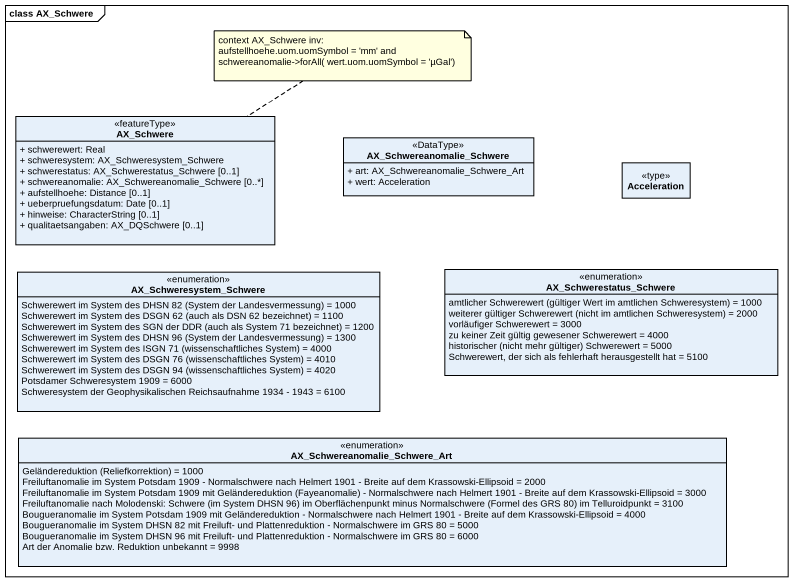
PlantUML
@startuml
mainframe class AX_Schwere
hide circle
hide empty members
skinparam classAttributeIconSize 0
class AX_Schwere <<featureType>> {
  + schwerewert: Real
  + schweresystem: AX_Schweresystem_Schwere
  + schwerestatus: AX_Schwerestatus_Schwere [0..1]
  + schwereanomalie: AX_Schwereanomalie_Schwere [0..*]
  + aufstellhoehe: Distance [0..1]
  + ueberpruefungsdatum: Date [0..1]
  + hinweise: CharacterString [0..1]
  + qualitaetsangaben: AX_DQSchwere [0..1]
}
class AX_Schwereanomalie_Schwere <<DataType>> {
  + art: AX_Schwereanomalie_Schwere_Art
  + wert: Acceleration
}
class Acceleration <<type>>
enum AX_Schweresystem_Schwere {
  {field} Schwerewert im System des DHSN 82 (System der Landesvermessung) = 1000
  {field} Schwerewert im System des DSGN 62 (auch als DSN 62 bezeichnet) = 1100
  {field} Schwerewert im System des SGN der DDR (auch als System 71 bezeichnet) = 1200
  {field} Schwerewert im System des DHSN 96 (System der Landesvermessung) = 1300
  {field} Schwerewert im System des ISGN 71 (wissenschaftliches System) = 4000
  {field} Schwerewert im System des DSGN 76 (wissenschaftliches System) = 4010
  {field} Schwerewert im System des DSGN 94 (wissenschaftliches System) = 4020
  Potsdamer Schweresystem 1909 = 6000
  Schweresystem der Geophysikalischen Reichsaufnahme 1934 - 1943 = 6100
}
enum AX_Schwerestatus_Schwere {
  {field} amtlicher Schwerewert (gültiger Wert im amtlichen Schweresystem) = 1000
  {field} weiterer gültiger Schwerewert (nicht im amtlichen Schweresystem) = 2000
  vorläufiger Schwerewert = 3000
  zu keiner Zeit gültig gewesener Schwerewert = 4000
  {field} historischer (nicht mehr gültiger) Schwerewert = 5000
  Schwerewert, der sich als fehlerhaft herausgestellt hat = 5100
}
enum "AX_Schwereanomalie_Schwere_Art" as AX_Schwereanomalie_Schwere_2 {
  {field} Geländereduktion (Reliefkorrektion) = 1000
  Freiluftanomalie im System Potsdam 1909 - Normalschwere nach Helmert 1901 - Breite auf dem Krassowski-Ellipsoid = 2000
  {field} Freiluftanomalie im System Potsdam 1909 mit Geländereduktion (Fayeanomalie) - Normalschwere nach Helmert 1901 - Breite auf dem Krassowski-Ellipsoid = 3000
  {field} Freiluftanomalie nach Molodenski: Schwere (im System DHSN 96) im Oberflächenpunkt minus Normalschwere (Formel des GRS 80) im Telluroidpunkt = 3100
  Bougueranomalie im System Potsdam 1909 mit Geländereduktion - Normalschwere nach Helmert 1901 - Breite auf dem Krassowski-Ellipsoid = 4000
  Bougueranomalie im System DHSN 82 mit Freiluft- und Plattenreduktion - Normalschwere im GRS 80 = 5000
  Bougueranomalie im System DHSN 96 mit Freiluft- und Plattenreduktion - Normalschwere im GRS 80 = 6000
  Art der Anomalie bzw. Reduktion unbekannt = 9998
}
note top of AX_Schwere
  context AX_Schwere inv:
  aufstellhoehe.uom.uomSymbol = 'mm' and
  schwereanomalie->forAll( wert.uom.uomSymbol = 'µGal')
end note
@enduml
